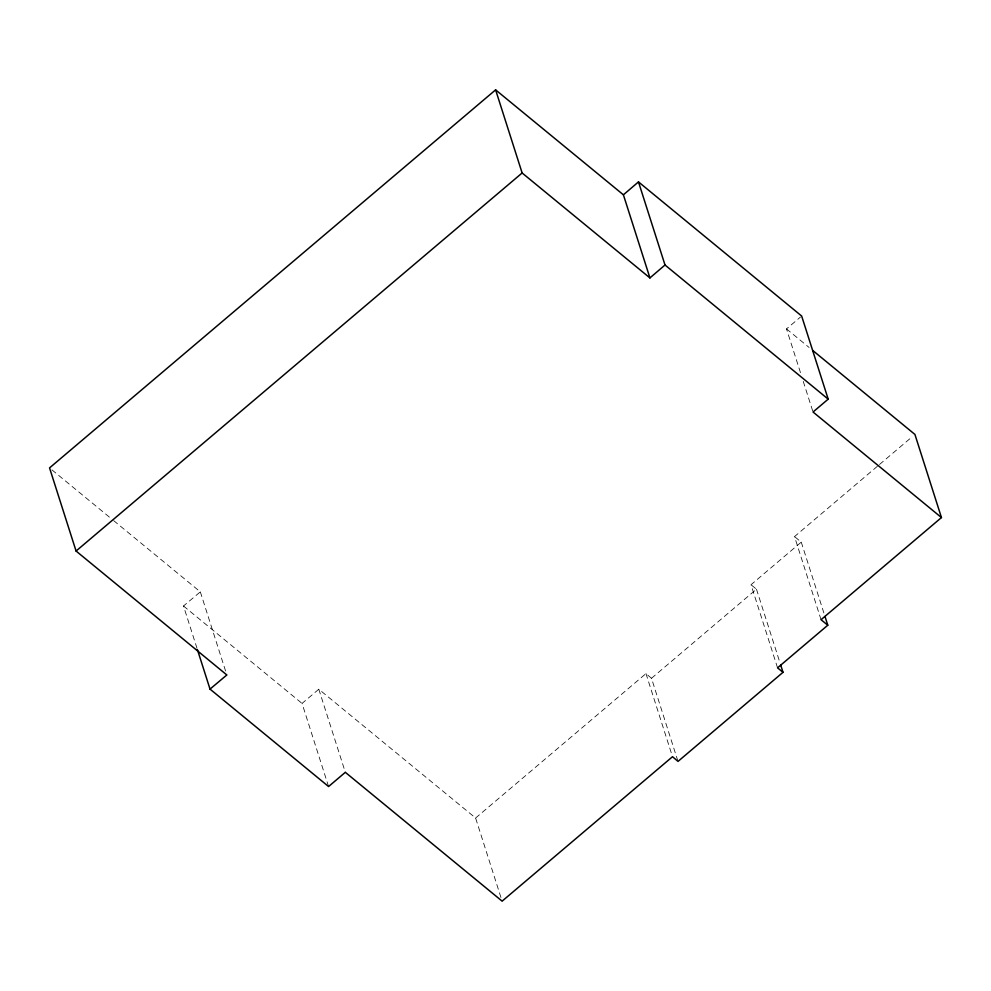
<?xml version="1.0" encoding="UTF-8"?>
<svg xmlns="http://www.w3.org/2000/svg" width="991" height="991" viewBox="0 0 991 991"><rect width="100%" height="100%" fill="white"/><g stroke="black" fill="none" stroke-linecap="round" stroke-linejoin="round"><path stroke-width="0.74" stroke-dasharray="4.96 3.72" d="M328.578 786.532L302.057 703.424L318.805 689.216L475.606 818.021L502.127 901.141M800.468 372.641L786.507 328.901L800.493 317.033M821.043 619.697L794.522 536.589L878.336 465.485M879.513 464.482L912.562 436.449M475.606 818.021L645.971 673.607L651.496 678.29L677.547 759.948M777.551 667.835L751.017 584.727L801.261 542.114L794.522 536.589M651.496 678.29L756.48 589.211L751.017 584.727M196.998 648.287L183.496 605.996L200.318 591.862L112.466 519.643M786.507 328.901L809.102 347.469M51.928 469.87L111.277 518.665M183.496 605.996L302.057 703.424M803.255 381.386L813.029 412.008M801.261 542.114L824.524 615.015M756.48 589.211L779.756 662.112M645.971 673.607L672.505 756.715M318.805 689.216L345.326 772.323M200.318 591.862L226.84 674.97"/><path stroke-width="1.49" d="M638.477 181.898L665.011 265.006L649.923 277.926L623.401 194.818L638.477 181.898L801.657 316.042L828.191 399.15L813.029 412.008L941.45 517.562L821.043 619.697L827.782 625.222L777.551 667.835L783.014 672.319L678.017 761.398L672.505 756.715L502.127 901.141L345.326 772.323L328.578 786.532L210.018 689.104L197.457 649.737M623.401 194.818L495.611 89.859L49.55 467.913L76.072 551.033L226.84 674.97L210.018 689.104M76.072 551.033L522.133 172.979L495.611 89.859M812.67 350.405L914.928 434.442L941.45 517.562M665.011 265.006L828.191 399.15M522.133 172.979L649.923 277.926M824.995 616.476L827.782 625.222M780.685 665.035L783.014 672.319"/></g></svg>
